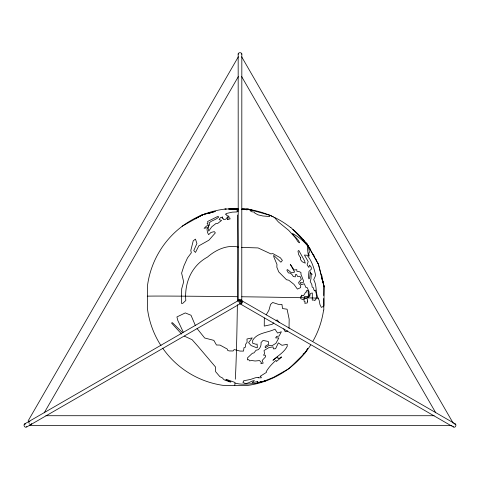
<?xml version="1.0" encoding="UTF-8"?>
<svg xmlns="http://www.w3.org/2000/svg" width="480" height="480" viewBox="0 0 480 480"><rect width="100%" height="100%" fill="white"/><g stroke="black" fill="none" stroke-linecap="round" stroke-linejoin="round"><path stroke-width="0.72" d="M240.006 300.66L240.006 301.704L241.374 301.986C240.786 306.498 236.256 298.65 240.456 300.402L240.006 300.66L240.924 301.722L241.776 300.978L241.83 53.91C241.53 52.266 238.47 52.266 238.17 53.91L238.236 300.978M264.324 318.012L264.252 326.088L272.178 324.336L273.81 322.848M237.36 304.686L237.318 308.31A88.908 1.86 -89.3 0 1 235.29 379.23M237.408 301.056L237.606 285.102A88.908 1.86 -89.3 0 0 237.36 214.974M323.76 295.572L323.874 286.872A88.908 88.884 70.9 0 0 323.58 284.658M323.826 309.99L323.724 298.476M289.032 328.38L289.17 319.224L287.076 309.198L282.516 308.556L281.946 304.374L278.346 304.332L272.682 302.484L270.576 304.374L268.908 310.302L266.238 314.802M290.844 227.43L307.044 244.05L318.39 264.294L324.114 286.788L323.994 305.346L323.598 306.864L322.794 306.63L321.33 307.404L319.95 304.554L319.116 300.114C315 294.21 317.382 285.99 313.71 279.66L315.648 275.412C314.142 268.302 311.826 260.928 307.14 255.276L304.41 255.048L308.19 261.582L307.11 264.846L308.868 267.45L309.54 265.122L311.214 267.192L311.316 269.238L308.982 271.344L308.352 277.53L308.982 278.904L309.672 277.992L310.332 271.818L310.65 273.756L311.298 273.258L312.186 274.38L311.226 274.452L310.974 278.796L310.212 281.466L311.838 284.538L312.162 287.04L313.476 287.898L313.806 289.752L314.694 290.91L315.084 290.028L316.212 293.382L316.566 296.262L315.756 299.718L315.09 299.85L314.946 300.594L313.836 300L312.252 300.126L312.342 292.974L310.722 293.364L310.032 294.456L309.804 296.388L309.228 296.466L309.018 291.726L307.242 287.664L305.82 287.4L304.332 283.758L301.446 284.658L300.066 282.66L303.132 282.732L303.552 280.998L300.924 274.194L301.002 272.682L299.742 271.794L296.85 271.26L296.814 269.652L294.132 270.006L290.268 264.258L294.618 272.07L291.51 272.88L287.502 269.568L286.842 270.066L288.342 272.868L290.31 273.186L292.224 274.806L293.322 276.582L295.302 276.834L295.62 274.446L296.604 274.494L297.516 276.438L300.006 276.294L301.32 279.36L298.632 282.402L299.004 283.746L300.294 284.862L300.75 286.38L300.564 287.658L297.42 289.104L293.952 284.34L288.768 280.2L286.542 279.762L278.754 271.932L276.834 267.156L276.972 264.426L273.81 256.878L273.672 255.384L280.884 262.2L282.402 260.412L280.338 257.76L272.874 253.59L270.906 253.902L258.084 247.932L241.326 247.404M257.304 382.878L257.346 381.906L257.916 381.432L252.156 382.698L254.358 380.514C250.488 380.88 246.612 385.644 242.844 382.242L243.738 381.324L243.588 380.796L250.536 379.44L255.408 377.772L258.468 377.316L258.168 377.808L261.234 377.796L261.282 377.142L260.118 376.356L266.46 372.36L266.202 371.634C268.818 367.248 272.154 363.672 276.006 360.336L276.378 361.482L281.592 357.204L281.316 356.802L279.726 358.152L277.974 358.626L277.914 357.336L277.314 357.03L272.946 360.294C277.836 355.716 283.914 352.614 287.202 346.392L287.22 344.286L281.982 345.3L278.352 342.894L275.598 348.714L273.42 348.894L273.048 346.908L268.998 347.538L264.054 350.49L264.51 353.658L263.538 355.182L265.308 355.188L265.65 356.724L262.17 360.438L263.172 363.108L260.862 363.696L261.414 362.706L259.59 360.576L255.108 361.002L251.826 360.528L249.486 360.858L248.736 359.634L247.368 359.85L247.542 357.828L252.372 353.262L253.92 352.92L256.062 350.262L258.168 349.728C260.364 348.018 261.39 345.288 261.03 342.564L263.07 340.434L268.29 341.472L268.776 344.172L265.182 346.302L265.266 347.778L268.788 345.54L272.082 345.714L275.91 343.32L278.838 337.962L275.646 337.896L276.588 336.42L279.102 336.03L281.37 331.758L277.578 333.048L274.938 329.166C267.606 332.91 257.484 332.43 252.708 340.266L252.666 343.23L256.098 344.298L257.1 344.082L257.37 347.598L256.722 347.76L251.124 345.57L248.592 342.672L252.216 337.89L246.966 338.994L247.11 342.204L245.58 344.334L245.496 347.124L243.99 347.622L243.546 351.114L239.97 351.066L234.174 349.548L233.052 350.976L229.278 350.928L227.772 350.508L227.244 349.05L220.002 345.078L216.456 345L213.834 340.362L204.69 338.01L197.076 328.548M308.4 246.234L309.438 252.426L308.766 252.876L309.06 256.128L308.328 255.138L307.938 252.828L307.35 247.068L307.848 246.324C303.876 241.086 298.164 236.514 292.398 233.424C294.264 236.946 298.11 238.638 299.496 242.514L299.274 242.826L297.852 241.584L295.446 237.84L288.738 230.394L278.358 221.922L274.608 217.644L269.796 215.142L269.586 216.51L262.884 215.982L257.946 214.83L254.448 212.814L254.292 212.16L251.232 211.638L249.612 209.814C249.402 208.632 247.026 209.472 246.186 209.196M26.718 426.684L26.79 426.306M31.5 423.924L31.578 423.546M241.77 54.228L241.83 53.91M240.006 301.704L240.456 300.402M28.158 420.834L238.332 56.796M44.214 412.83L238.332 76.608M202.476 215.202L203.082 214.578M275.988 320.856L277.08 319.866L279.366 322.584M24.48 424.032C23.208 425.118 24.732 427.764 26.31 427.206L240 303.84C241.578 304.398 243.102 301.758 241.836 300.672C241.548 299.016 238.476 299.01 238.176 300.66L24.48 424.032L25.494 424.062M31.338 424.23L30.444 424.536L29.394 423.858M240.456 300.93L240.816 300.696M240.918 302.25L241.374 301.986M198.9 216.726L199.428 216.42M182.148 226.218L202.386 214.872M303.012 354.198L305.316 352.512L307.758 348.486L305.43 352.47L289.026 368.61L273.336 377.43L263.862 381.216M207.594 213.42L215.454 211.434M236.472 209.298L236.964 209.13A88.908 1.86 -89.3 0 1 237.174 211.314M147.246 296.31L147.732 296.142A88.908 0.672 0.7 0 1 225.864 296.562L237.462 296.706M234.252 385.572L234.744 385.404A88.908 1.86 -89.3 0 0 234.978 383.388M259.41 382.374L260.58 382.074M454.506 424.062C457.14 423.282 455.766 428.124 453.69 427.206L239.76 303.63M287.76 330.924L285.27 331.776L283.77 328.782M260.496 382.086L259.506 382.344L260.358 382.11M211.938 212.304L208.632 213.144M214.968 211.53L202.518 214.704L195.15 218.808L202.404 214.746L209.466 212.946M257.268 382.89C277.338 377.808 256.62 383.052 254.838 383.508C248.562 383.844 241.35 385.056 234.846 383.016L235.002 382.44L226.908 379.572L225.756 379.776L230.994 381.864L230.274 382.044L224.316 379.89L222.942 378.768L222.966 378.252L219.834 376.602L215.622 371.676L215.586 367.086L197.982 346.338L192.09 339.69L184.386 336.144M260.952 381.954L262.488 381.558M242.46 209.166L247.962 209.16L246.966 209.898L244.158 209.112L242.352 209.106M45.882 415.716L434.118 415.716M29.442 425.616L452.022 425.616M241.95 209.172L248.424 209.22L252.774 210.414L248.358 209.244L241.464 209.202M229.62 209.07L232.086 209.094M226.314 209.034L224.916 209.022L226.968 209.04M229.806 209.076L238.392 209.166M229.464 209.124L238.17 209.232M241.794 209.28L248.316 209.364A88.908 88.884 70.9 0 1 273.372 216.876M238.464 211.008L237.402 210.996L236.97 211.932L232.158 212.154L226.29 213.516L225.45 214.35L226.536 214.728L226.65 215.448L229.074 216.312L226.932 217.236L226.992 217.626L229.752 217.848L230.118 218.922L227.298 219.582L228.09 218.826L227.1 218.316L225.054 219.45L223.524 219.582L223.506 218.676L222.402 218.682L222.138 217.626L222.714 216.996L220.434 217.668L219.102 219.588L221.544 220.458L217.698 223.428L216.024 223.464L211.716 226.842L208.74 231.096L208.08 227.964L206.976 229.11L207.48 232.398L208.614 234.672L211.014 232.428L214.302 231.636L215.364 232.878L208.92 240.192L198.78 245.88L195.498 252.438L193.764 250.566L196.926 243.504L195.462 239.136L193.254 240.726L190.806 250.428L191.328 252.798L187.482 257.946L184.008 265.674L181.614 273.108L183.654 281.844L181.686 288.834L181.506 303.444L182.826 303.276L185.808 300.51C184.356 282.816 191.46 265.818 207.474 257.094C215.862 249.792 227.136 244.524 238.41 247.062M241.812 296.766L249.066 296.856A88.908 0.672 0.7 0 1 318.438 298.152M29.916 421.176L28.854 421.788L28.92 423.036M248.562 209.28L270.9 215.568M241.53 300.564L455.52 424.032M209.1 213.048L210.042 213.402M203.82 214.392L204.666 214.794M241.11 301.302L242.406 302.052M240.648 303.156L241.944 303.906M181.62 334.08L171.51 323.016L172.404 322.662L182.262 332.352L183.204 331.986L177.822 320.502L176.916 316.932L185.28 312.918L191.004 315.252L195.318 325.404M241.668 56.796L453.312 423.384M241.668 76.608L435.786 412.83M309.162 248.19L306.966 244.038L302.61 239.34L302.988 240.186L307.134 243.978L318.498 264.252L324.228 286.77M324.144 286.8L321.948 278.52L322.146 279.522M238.17 53.91L238.23 54.228M453.21 426.306L453.282 426.684M162.672 348.15A88.908 88.884 70.9 0 0 222.894 385.338L246.096 385.632A88.908 88.884 70.9 0 0 310.638 345.03M160.998 345.66A88.908 88.884 70.9 0 1 147.342 307.83L147.636 284.622A88.908 88.884 70.9 0 1 225.114 209.07M274.722 217.524A88.908 88.884 70.9 0 1 290.604 227.514M292.914 229.398A88.908 88.884 70.9 0 1 304.506 241.194M305.898 242.952A88.908 88.884 70.9 0 1 310.626 249.678M313.32 254.214A88.908 88.884 70.9 0 1 314.046 255.54M316.068 259.584A88.908 88.884 70.9 0 1 316.692 260.946M317.292 262.314A88.908 88.884 70.9 0 1 317.868 263.688M321.654 275.07A88.908 88.884 70.9 0 1 322.194 277.272M322.968 280.962A88.908 88.884 70.9 0 1 323.352 283.176M323.58 310.08A88.908 88.884 70.9 0 1 312.966 341.148M301.734 295.212L301.716 296.802L300.624 296.562L300.78 298.74L303.036 299.616L304.482 298.086L304.5 296.496L306.84 296.496L307.356 297.42L307.824 296.148L308.52 297.768L308.154 291.288L307.446 290.292L306.738 290.406L306.438 292.146L305.754 292.032L303.48 295.77L301.734 295.212M307.62 301.092L307.284 302.934L304.818 303.342L305.088 301.596L304.14 301.386L304.002 299.808L304.944 298.356L307.338 298.836L307.62 301.092M300.618 257.832L300.438 259.458L302.196 261.738L305.274 263.172L304.506 260.694L298.806 250.47L297.978 251.106L298.626 254.64L300.618 257.832M208.602 226.926L208.056 227.556L204.09 228.288L206.514 226.05L208.626 225.258L207.096 223.542L207.936 222.948L207.612 221.502L217.506 216.57L218.616 216.744L218.628 217.128C216 219.93 211.926 220.2 209.148 222.9L209.706 224.904L208.236 226.104L208.602 226.926M229.59 208.95L227.748 208.974L238.26 209.106L229.59 208.95"/></g></svg>
